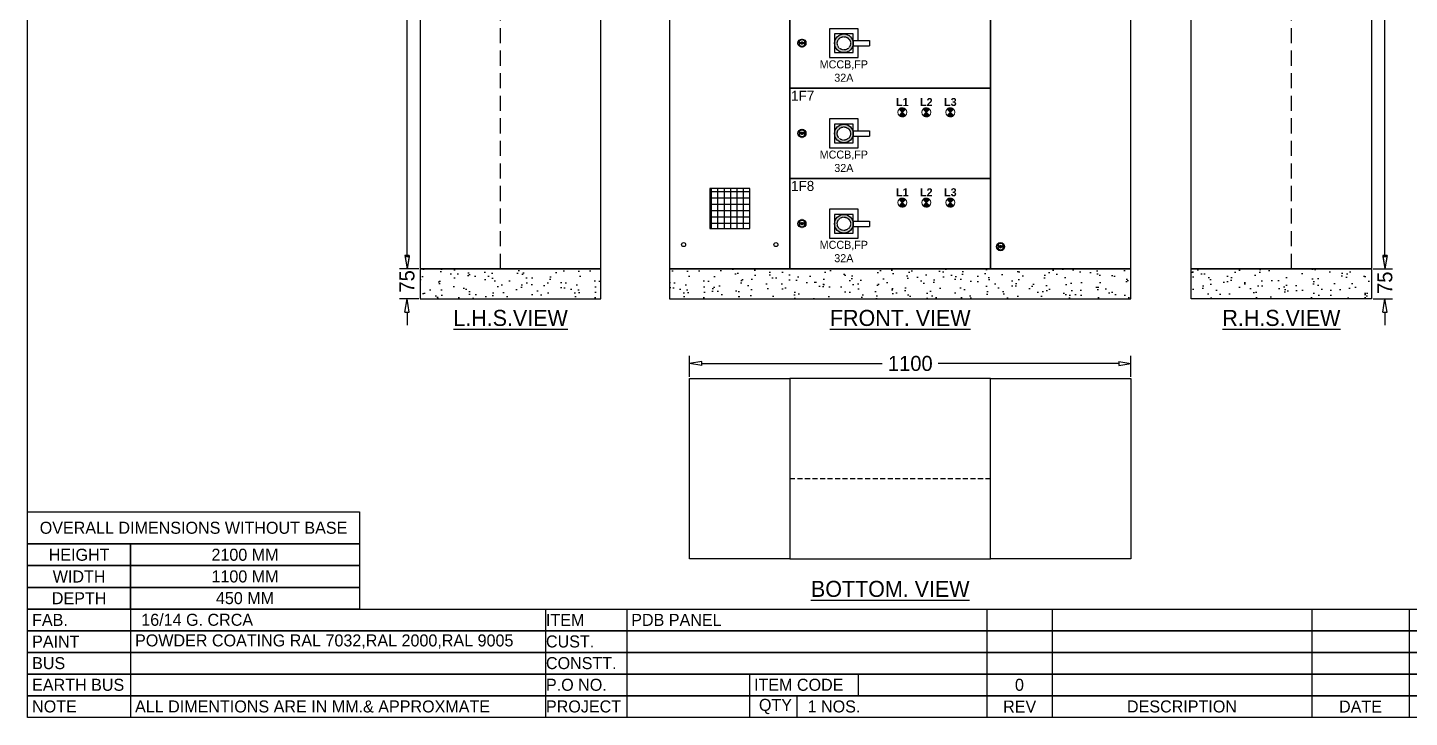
# Model space of a CAD drawing. Header units: millimetres. Extents: x 220 to 17327, y -3706 to 4194.
# Drawn here: x 220 to 3665, y 183 to 1903 of the extents above; entities that cross this region are included whole.
import ezdxf

# ---------------------------------------------------------------- set-up
doc = ezdxf.new("R2010")
doc.units = ezdxf.units.MM
doc.linetypes.add('DASHED2', pattern=[0.375, 0.25, -0.125])
doc.layers.add('EPLAN201', color=73, linetype='Continuous', lineweight=35)
doc.layers.add('Instrument Plate', color=40, linetype='Continuous')
doc.layers.add('Outer layer', color=151, linetype='Continuous')
doc.styles.add('ROCKWELL', font='')
doc.styles.get('ROCKWELL').set_extended_font_data('Rockwell')
doc.dimstyles.new('J', dxfattribs={"dimscale": 15, "dimtxt": 2.5, "dimasz": 3, "dimexe": 1.25, "dimexo": 0.25, "dimgap": 1, "dimtad": 0, "dimdec": 0, "dimzin": 0, "dimdsep": 46, "dimtxsty": 'ROCKWELL', "dimblk": 'CLOSEDBLANK', "dimcen": 0.09, "dimclrd": 143, "dimclre": 5, "dimclrt": 256, "dimadec": 0, "dimazin": 0, "dimtfac": 1, "dimtdec": 0, "dimtofl": 0, "dimtmove": 0, "dimatfit": 3, "dimldrblk": 'CLOSEDBLANK', "dimfxl": 1, "dimtolj": 1, "dimtzin": 0, "dimlwd": -1, "dimlwe": -1, "dimarcsym": 0})

# ---------------------------------------------------------------- blocks, each defined once
blk = doc.blocks.new('_ClosedBlank')
at = {"color": 0, "linetype": 'ByBlock', "lineweight": -2}
for p, q in [((-1, 0.1667), (0, 0)), ((-1, 0.1667), (-1, -0.1667)), ((-1, -0.1667), (0, 0))]:
    blk.add_line(p, q, dxfattribs=at)
blk = doc.blocks.new('*D826')
at = {"color": 5}
for p, q in [((1870.428381615903, 1031.748830671612), (1870.428381615903, 1083.917630346563)), ((2970.428381615903, 1031.748830671612), (2970.428381615903, 1083.917630346563))]:
    blk.add_line(p, q, dxfattribs=at)
at = {"color": 143}
for p, q in [((1900.428381615903, 1065.167630346563), (2350.539812241353, 1065.167630346563)), ((2940.428381615903, 1065.167630346563), (2490.316950990454, 1065.167630346563))]:
    blk.add_line(p, q, dxfattribs=at)
at = {"layer": 'Defpoints', "color": 0}
for p in [(2970.428381615903, 1065.167630346563), (1870.428381615903, 1027.998830671612), (2970.428381615903, 1027.998830671612)]:
    blk.add_point(p, dxfattribs=at)
at = {"color": 143, "linetype": 'ByBlock', "xscale": 30, "yscale": 30, "zscale": 30, "rotation": 180}
blk.add_blockref('_ClosedBlank', (1870.428381615903, 1065.167630346563), dxfattribs=at)
at = {"color": 143, "linetype": 'ByBlock', "xscale": 30, "yscale": 30, "zscale": 30}
blk.add_blockref('_ClosedBlank', (2970.428381615903, 1065.167630346563), dxfattribs=at)
at = {"insert": (2420.428381615903, 1065.167630346563), "char_height": 37.5, "attachment_point": 5, "style": 'ROCKWELL'}
blk.add_mtext('\\A1;1100', dxfattribs=at)
blk = doc.blocks.new('*D827')
at = {"color": 5}
for p, q in [((1195.256966622215, 3401.510008604124), (1147.179858363194, 3401.510008604124)), ((1195.256966622215, 1301.510008604123), (1147.179858363193, 1301.510008604123))]:
    blk.add_line(p, q, dxfattribs=at)
at = {"color": 143}
for p, q in [((1165.929858363194, 3371.510008604124), (1165.929858363194, 2424.269713852146)), ((1165.929858363193, 1331.510008604123), (1165.929858363193, 2278.750303356101))]:
    blk.add_line(p, q, dxfattribs=at)
at = {"layer": 'Defpoints', "color": 0}
for p in [(1199.006966622215, 3401.510008604124), (1165.929858363193, 1301.510008604123), (1199.006966622215, 1301.510008604123)]:
    blk.add_point(p, dxfattribs=at)
at = {"color": 143, "linetype": 'ByBlock', "xscale": 30, "yscale": 30, "zscale": 30}
for p, rotation in [((1165.929858363194, 3401.510008604124), 90), ((1165.929858363193, 1301.510008604123), 270)]:
    blk.add_blockref('_ClosedBlank', p, dxfattribs=dict(at, rotation=rotation))
at = {"insert": (1165.929858363193, 2351.510008604123), "char_height": 37.5, "attachment_point": 5, "rotation": 90, "style": 'ROCKWELL'}
blk.add_mtext('\\A1;2100', dxfattribs=at)
blk = doc.blocks.new('*D829')
at = {"color": 5}
for p, q in [((3574.178381615903, 3401.510008604139), (3622.255489874924, 3401.510008604139)), ((3574.178381615903, 1301.510008604137), (3622.255489874925, 1301.510008604137))]:
    blk.add_line(p, q, dxfattribs=at)
at = {"color": 143}
for p, q in [((3603.505489874924, 3371.510008604139), (3603.505489874924, 2424.269713852161)), ((3603.505489874925, 1331.510008604137), (3603.505489874925, 2278.750303356115))]:
    blk.add_line(p, q, dxfattribs=at)
at = {"layer": 'Defpoints', "color": 0}
for p in [(3570.428381615903, 3401.510008604139), (3570.428381615903, 1301.510008604137), (3603.505489874925, 1301.510008604137)]:
    blk.add_point(p, dxfattribs=at)
at = {"color": 143, "linetype": 'ByBlock', "xscale": 30, "yscale": 30, "zscale": 30}
for p, rotation in [((3603.505489874924, 3401.510008604139), 90.00000000000001), ((3603.505489874925, 1301.510008604137), 270)]:
    blk.add_blockref('_ClosedBlank', p, dxfattribs=dict(at, rotation=rotation))
at = {"insert": (3603.505489874925, 2351.510008604138), "char_height": 37.5, "attachment_point": 5, "rotation": 90.00000000000001, "style": 'ROCKWELL'}
blk.add_mtext('\\A1;2100', dxfattribs=at)
blk = doc.blocks.new('*D831')
at = {"color": 143}
for p, q in [((1165.929858363193, 1334.510008604123), (1165.929858363193, 1367.510008604123)), ((1165.929858363193, 1193.526169203824), (1165.929858363193, 1160.526169203824))]:
    blk.add_line(p, q, dxfattribs=at)
at = {"color": 5}
for p, q in [((1195.256966622215, 1301.510008604123), (1147.179858363193, 1301.510008604123)), ((1195.256966622215, 1226.526169203824), (1147.179858363193, 1226.526169203824))]:
    blk.add_line(p, q, dxfattribs=at)
at = {"layer": 'Defpoints', "color": 0}
for p in [(1165.929858363193, 1301.510008604123), (1199.006966622215, 1301.510008604123), (1199.006966622215, 1226.526169203824)]:
    blk.add_point(p, dxfattribs=at)
at = {"color": 143, "linetype": 'ByBlock', "xscale": 33, "yscale": 33, "zscale": 33}
for p, rotation in [((1165.929858363193, 1301.510008604123), 270), ((1165.929858363193, 1226.526169203824), 90)]:
    blk.add_blockref('_ClosedBlank', p, dxfattribs=dict(at, rotation=rotation))
at = {"insert": (1165.929858363193, 1269.948983170385), "char_height": 37.5, "attachment_point": 5, "rotation": 90, "style": 'ROCKWELL'}
blk.add_mtext('\\A1;75', dxfattribs=at)
blk = doc.blocks.new('*D832')
at = {"color": 143}
for p, q in [((3603.505489874925, 1334.510008604137), (3603.505489874925, 1367.510008604137)), ((3603.505489874925, 1193.526169203839), (3603.505489874925, 1160.526169203839))]:
    blk.add_line(p, q, dxfattribs=at)
at = {"color": 5}
for p, q in [((3574.178381615903, 1301.510008604137), (3622.255489874925, 1301.510008604137)), ((3574.178381615903, 1226.526169203839), (3622.255489874925, 1226.526169203839))]:
    blk.add_line(p, q, dxfattribs=at)
at = {"layer": 'Defpoints', "color": 0}
for p in [(3570.428381615903, 1301.510008604137), (3603.505489874925, 1301.510008604137), (3570.428381615903, 1226.526169203839)]:
    blk.add_point(p, dxfattribs=at)
at = {"color": 143, "linetype": 'ByBlock', "xscale": 33, "yscale": 33, "zscale": 33}
for p, rotation in [((3603.505489874925, 1301.510008604137), 270), ((3603.505489874925, 1226.526169203839), 90)]:
    blk.add_blockref('_ClosedBlank', p, dxfattribs=dict(at, rotation=rotation))
at = {"insert": (3603.505489874925, 1266.50990863672), "char_height": 37.5, "attachment_point": 5, "rotation": 90, "style": 'ROCKWELL'}
blk.add_mtext('\\A1;75', dxfattribs=at)
blk = doc.blocks.new('G$CF11E1FEF')
at = {"ltscale": 5}
for p, q in [((7.563071924087126, 11.00000000007498), (2.062746066811087, 11.00000000007498)), ((7.563071924087126, 9.000000000074976), (2.062746066811087, 9.000000000074976)), ((10, 7.497646947740577e-11), (10.05076144303894, 1.695639184617903e-10)), ((17.93725393319619, 11.00000000007498), (12.43692807592743, 11.00000000007498)), ((17.93725393319619, 9.000000000074976), (12.43692807592743, 9.000000000074976))]:
    blk.add_line(p, q, dxfattribs=at)
for radius in [10, 0.7255074118546645]:
    blk.add_circle((10, 10.00000000007498), radius, dxfattribs=at)
for centre, radius, start, end in [((10, 10.00000000007498), 8.000000000002625, 7.180755781456325, 172.8192442185437), ((10, 10.00000000007861), 8.000000000002625, 187.1807557814818, 352.8192442185182), ((10, 10.00000000007498), 2.634125746278187, 22.31092678094483, 157.6890732187675), ((10, 10.00000000007498), 2.634125746276482, 202.3109267811296, 337.6890732188704), ((3.634387425074237, 14.85852501354242), 8.182651678483154, 38.64393578758752, 38.92764532600113), ((3.634386265766807, 5.141475918384856), 8.182653165810446, 321.07235469905, 321.3560641859739), ((16.41637506068218, 14.85852417540303), 8.182653016234887, 141.0723546975593, 141.356064187879), ((16.41637512850866, 5.141475879309326), 8.182653103280076, 218.64393581383, 218.9276453011312)]:
    blk.add_arc(centre, radius, start, end, dxfattribs=at)
blk = doc.blocks.new('G$C80D8A082')
at = {"color": 54, "ltscale": 5}
for p, q in [((256.6201225922414, 54.02528896678996), (256.6201225922414, 0)), ((1290.961127085517, 54.02528896678996), (1290.961127085517, 0)), ((1493.555960710954, 54.02528896678996), (1493.555960710954, 0)), ((2390.813408853654, 54.02528896678996), (2390.813408853654, 0)), ((2553.984438201798, 54.02528896678996), (2553.984438201798, 0)), ((3200.998371281967, 54.02528896678996), (3200.998371281967, 0)), ((3444.112171632492, 54.02528896678996), (3444.112171632492, 0))]:
    blk.add_line(p, q, dxfattribs=at)
blk.add_lwpolyline([(0, 54.02528896678996), (3876.314483366761, 54.02528896678996), (3876.314483366761, 0), (0, 0)], close=True, dxfattribs=at)

msp = doc.modelspace()

# ---------------------------------------------------------------- hatches: boundary and pattern name
at = {"true_color": 0xffffff}
h = msp.add_hatch(color=7, dxfattribs=at)
h.set_gradient(color1=(255, 255, 255), one_color=1, tint=1, name='HEMISPHERICAL')
h.paths.add_polyline_path([(2254.910392419179, 1880.087198557378), (2254.910392419179, 1886.750398807579), (2254.273174811771, 1886.750398807579, 0.9728968160522333), (2254.273174811771, 1840.374765174829), (2254.910392419179, 1840.374765174829), (2254.910392419179, 1847.037965425045, -0.9999999999999999)])
h.paths.add_polyline_path([(2254.910392419179, 1847.037965425031), (2254.910392419179, 1840.374765174829), (2255.547610026586, 1840.374765174829, 0.9728968160522333), (2255.547610026601, 1886.750398807579), (2254.910392419179, 1886.750398807579), (2254.910392419179, 1880.087198557364, -1.000000000001982)])
h = msp.add_hatch(color=7, dxfattribs=at)
h.set_gradient(color1=(255, 255, 255), one_color=1, tint=1, name='HEMISPHERICAL')
h.paths.add_polyline_path([(2254.910392419179, 1655.087198557378), (2254.910392419179, 1661.750398807579), (2254.273174811771, 1661.750398807579, 0.9728968160522333), (2254.273174811771, 1615.374765174829), (2254.910392419179, 1615.374765174829), (2254.910392419179, 1622.037965425045, -0.9999999999999999)])
h.paths.add_polyline_path([(2254.910392419179, 1622.037965425031), (2254.910392419179, 1615.374765174829), (2255.547610026586, 1615.374765174829, 0.9728968160522333), (2255.547610026601, 1661.750398807579), (2254.910392419179, 1661.750398807579), (2254.910392419179, 1655.087198557364, -1.000000000001982)])
h = msp.add_hatch(color=7, dxfattribs=at)
h.set_gradient(color1=(255, 255, 255), one_color=1, tint=1, name='HEMISPHERICAL')
h.paths.add_polyline_path([(2254.910392419179, 1430.087198557378), (2254.910392419179, 1436.750398807579), (2254.273174811771, 1436.750398807579, 0.9728968160522333), (2254.273174811771, 1390.374765174829), (2254.910392419179, 1390.374765174829), (2254.910392419179, 1397.037965425045, -0.9999999999999999)])
h.paths.add_polyline_path([(2254.910392419179, 1397.037965425031), (2254.910392419179, 1390.374765174829), (2255.547610026586, 1390.374765174829, 0.9728968160522333), (2255.547610026601, 1436.750398807579), (2254.910392419179, 1436.750398807579), (2254.910392419179, 1430.087198557364, -1.000000000001982)])
h = msp.add_hatch()
h.set_pattern_fill('AR-SAND', color=256, angle=125, style=0)
h.set_pattern_definition([(162.5, (-58121.98979090451, 6465.779925183262), (-39.17264513724176, -29.38225896407098), [0, -38.60799999999944, 0, -43.17999999999945, 0, -41.27499999999944]), (132.5, (-58121.98979090451, 6465.779925183262), (-84.50247093273471, -4.292607033298239), [0, -20.828, 0, -34.798, 0, -13.335]), (92.49999999999997, (-58104.07011588002, 6440.187977015587), (-45.4871857671414, 64.71186818339872), [0, -12.7, 0, -45.72, 0, -59.69]), (82.49999999999999, (-58104.07011588002, 6440.187977015587), (-62.05709998400172, 49.76018221807084), [0, -6.35, 0, -29.972, 0, -34.29])])
h.paths.add_polyline_path([(1199.006966622215, 1226.526169203824), (1649.006966622215, 1226.526169203824), (1649.006966622215, 1301.510008604123), (1199.006966622215, 1301.510008604123)])
h = msp.add_hatch()
h.set_pattern_fill('AR-SAND', color=256, angle=125, style=0)
h.set_pattern_definition([(162.5, (-57850.56837591084, 6465.7799251832), (-39.17264513724176, -29.38225896407098), [0, -38.60799999999941, 0, -43.17999999999942, 0, -41.27499999999942]), (132.5, (-57850.56837591084, 6465.7799251832), (-84.50247093273471, -4.292607033298239), [0, -20.828, 0, -34.798, 0, -13.335]), (92.49999999999997, (-57832.64870088635, 6440.187977015525), (-45.4871857671414, 64.71186818339872), [0, -12.7, 0, -45.72, 0, -59.69]), (82.49999999999999, (-57832.64870088635, 6440.187977015525), (-62.05709998400172, 49.76018221807084), [0, -6.35, 0, -29.972, 0, -34.29])])
h.paths.add_polyline_path([(1820.428381615903, 1226.526169203824), (2970.428381615903, 1226.526169203762), (2970.428381615903, 1301.510008604061), (1820.428381615903, 1301.510008604123)])
h = msp.add_hatch()
h.set_pattern_fill('AR-SAND', color=256, angle=55.00000000000002, style=0)
h.set_pattern_definition([(162.5, (-58550.56837591082, 6465.779925183277), (-39.17264513724176, -29.38225896407098), [0, -38.60799999999944, 0, -43.17999999999945, 0, -41.27499999999944]), (132.5, (-58550.56837591082, 6465.779925183277), (-84.50247093273471, -4.292607033298239), [0, -20.828, 0, -34.798, 0, -13.335]), (92.49999999999997, (-58532.64870088633, 6440.187977015601), (-45.4871857671414, 64.71186818339872), [0, -12.7, 0, -45.72, 0, -59.69]), (82.49999999999999, (-58532.64870088633, 6440.187977015601), (-62.05709998400172, 49.76018221807084), [0, -6.35, 0, -29.972, 0, -34.29])])
h.paths.add_polyline_path([(3570.428381615903, 1226.526169203839), (3120.428381615903, 1226.526169203839), (3120.428381615903, 1301.510008604137), (3570.428381615903, 1301.510008604137)])
at = {"layer": 'Instrument Plate', "lineweight": 9}
h = msp.add_hatch(dxfattribs=at)
h.set_pattern_fill('ANSI31', color=12, scale=0.5, angle=359.9999999999999, style=0)
h.set_pattern_definition([(44.99999999999994, (-14571.10024243917, 31238.18259009841), (-0.04419417382415919, 0.04419417382415922), [])])
h.paths.add_polyline_path([(2408.383332904831, 1699.455232283008, 0.4142135623740661), (2392.473430328125, 1699.455232283007), (2400.428381616478, 1691.500280994655)])
h.paths.add_polyline_path([(2400.428381616536, 1691.500280994684), (2392.473430328125, 1683.545329706302, 0.4142135623736057), (2408.383332904831, 1683.545329706302)])
h = msp.add_hatch(dxfattribs=at)
h.set_pattern_fill('ANSI31', color=12, scale=0.5, angle=2.546847854730014e-10, style=0)
h.set_pattern_definition([(45.00000000025469, (-14571.1002424552, 31238.18259002297), (-0.04419417382435569, 0.04419417382396275), [])])
h.paths.add_polyline_path([(2408.383332904511, 1699.455232283052, 0.4142135623744847), (2392.473430327805, 1699.455232282979), (2400.428381616216, 1691.500280994655)])
h.paths.add_polyline_path([(2400.428381616274, 1691.500280994684), (2392.473430327892, 1683.545329706273, 0.4142135623742084), (2408.383332904598, 1683.545329706345)])
h = msp.add_hatch(dxfattribs=at)
h.set_pattern_fill('ANSI31', color=3, scale=0.5, angle=359.9999999999999, style=0)
h.set_pattern_definition([(44.99999999999994, (-14511.14728489632, 31238.18259009855), (-0.04419417382415919, 0.04419417382415922), [])])
h.paths.add_polyline_path([(2468.336290447677, 1699.455232283143, 0.4142135623741749), (2452.426387870971, 1699.455232283143), (2460.381339159324, 1691.50028099479)])
h.paths.add_polyline_path([(2460.381339159382, 1691.500280994819), (2452.426387870971, 1683.545329706436, 0.4142135623736894), (2468.336290447677, 1683.545329706436)])
h = msp.add_hatch(dxfattribs=at)
h.set_pattern_fill('ANSI31', color=3, scale=0.5, angle=2.546847854730014e-10, style=0)
h.set_pattern_definition([(45.00000000025469, (-14511.14728491236, 31238.18259002311), (-0.04419417382435569, 0.04419417382396275), [])])
h.paths.add_polyline_path([(2468.336290447357, 1699.455232283186, 0.4142135623748949), (2452.426387870651, 1699.455232283114), (2460.381339159062, 1691.50028099479)])
h.paths.add_polyline_path([(2460.38133915912, 1691.500280994819), (2452.426387870738, 1683.545329706407, 0.4142135623740912), (2468.336290447444, 1683.54532970648)])
h = msp.add_hatch(dxfattribs=at)
h.set_pattern_fill('ANSI31', color=40, scale=0.5, angle=359.9999999999999, style=0)
h.set_pattern_definition([(44.99999999999994, (-14451.19432735321, 31238.18259009895), (-0.04419417382415919, 0.04419417382415922), [])])
h.paths.add_polyline_path([(2528.289247990785, 1699.455232283547, 0.4142135623741749), (2512.379345414079, 1699.455232283547), (2520.334296702432, 1691.500280995193)])
h.paths.add_polyline_path([(2520.33429670249, 1691.500280995223), (2512.379345414079, 1683.54532970684, 0.4142135623737229), (2528.289247990785, 1683.54532970684)])
h = msp.add_hatch(dxfattribs=at)
h.set_pattern_fill('ANSI31', color=40, scale=0.5, angle=2.546847854730014e-10, style=0)
h.set_pattern_definition([(45.00000000025469, (-14451.19432736925, 31238.18259002351), (-0.04419417382435569, 0.04419417382396275), [])])
h.paths.add_polyline_path([(2528.289247990465, 1699.45523228359, 0.4142135623748949), (2512.379345413759, 1699.455232283517), (2520.33429670217, 1691.500280995193)])
h.paths.add_polyline_path([(2520.334296702228, 1691.500280995223), (2512.379345413846, 1683.545329706811, 0.4142135623734549), (2528.289247990552, 1683.545329706884)])
h = msp.add_hatch(dxfattribs=at)
h.set_pattern_fill('ANSI31', color=12, scale=0.5, angle=359.9999999999999, style=0)
h.set_pattern_definition([(44.99999999999994, (-14571.10024243917, 31013.18259009841), (-0.04419417382415919, 0.04419417382415922), [])])
h.paths.add_polyline_path([(2408.383332904831, 1474.455232283008, 0.4142135623740411), (2392.473430328125, 1474.455232283007), (2400.428381616478, 1466.500280994655)])
h.paths.add_polyline_path([(2400.428381616536, 1466.500280994684), (2392.473430328125, 1458.545329706302, 0.4142135623736057), (2408.383332904831, 1458.545329706302)])
h = msp.add_hatch(dxfattribs=at)
h.set_pattern_fill('ANSI31', color=12, scale=0.5, angle=2.546847854730014e-10, style=0)
h.set_pattern_definition([(45.00000000025469, (-14571.1002424552, 31013.18259002297), (-0.04419417382435569, 0.04419417382396275), [])])
h.paths.add_polyline_path([(2408.383332904511, 1474.455232283052, 0.4142135623744847), (2392.473430327805, 1474.455232282979), (2400.428381616216, 1466.500280994655)])
h.paths.add_polyline_path([(2400.428381616274, 1466.500280994684), (2392.473430327892, 1458.545329706273, 0.4142135623742335), (2408.383332904598, 1458.545329706345)])
h = msp.add_hatch(dxfattribs=at)
h.set_pattern_fill('ANSI31', color=3, scale=0.5, angle=359.9999999999999, style=0)
h.set_pattern_definition([(44.99999999999994, (-14511.14728489632, 31013.18259009855), (-0.04419417382415919, 0.04419417382415922), [])])
h.paths.add_polyline_path([(2468.336290447677, 1474.455232283143, 0.4142135623742084), (2452.426387870971, 1474.455232283143), (2460.381339159324, 1466.50028099479)])
h.paths.add_polyline_path([(2460.381339159382, 1466.500280994819), (2452.426387870971, 1458.545329706436, 0.4142135623736894), (2468.336290447677, 1458.545329706436)])
h = msp.add_hatch(dxfattribs=at)
h.set_pattern_fill('ANSI31', color=3, scale=0.5, angle=2.546847854730014e-10, style=0)
h.set_pattern_definition([(45.00000000025469, (-14511.14728491236, 31013.18259002311), (-0.04419417382435569, 0.04419417382396275), [])])
h.paths.add_polyline_path([(2468.336290447357, 1474.455232283186, 0.4142135623749201), (2452.426387870651, 1474.455232283114), (2460.381339159062, 1466.50028099479)])
h.paths.add_polyline_path([(2460.38133915912, 1466.500280994819), (2452.426387870738, 1458.545329706407, 0.4142135623740661), (2468.336290447444, 1458.54532970648)])
h = msp.add_hatch(dxfattribs=at)
h.set_pattern_fill('ANSI31', color=40, scale=0.5, angle=359.9999999999999, style=0)
h.set_pattern_definition([(44.99999999999994, (-14451.19432735321, 31013.18259009895), (-0.04419417382415919, 0.04419417382415922), [])])
h.paths.add_polyline_path([(2528.289247990785, 1474.455232283547, 0.4142135623742084), (2512.379345414079, 1474.455232283547), (2520.334296702432, 1466.500280995193)])
h.paths.add_polyline_path([(2520.33429670249, 1466.500280995223), (2512.379345414079, 1458.54532970684, 0.4142135623737229), (2528.289247990785, 1458.54532970684)])
h = msp.add_hatch(dxfattribs=at)
h.set_pattern_fill('ANSI31', color=40, scale=0.5, angle=2.546847854730014e-10, style=0)
h.set_pattern_definition([(45.00000000025469, (-14451.19432736925, 31013.18259002351), (-0.04419417382435569, 0.04419417382396275), [])])
h.paths.add_polyline_path([(2528.289247990465, 1474.45523228359, 0.4142135623749201), (2512.379345413759, 1474.455232283517), (2520.33429670217, 1466.500280995193)])
h.paths.add_polyline_path([(2520.334296702228, 1466.500280995223), (2512.379345413846, 1458.545329706811, 0.4142135623734549), (2528.289247990552, 1458.545329706884)])

# ---------------------------------------------------------------- linework, layer by layer
at = {"color": 20, "linetype": 'DASHED2', "ltscale": 150}
for p, q in [((1399.006966622215, 1301.510008604119), (1399.006966622215, 3401.510008604124)), ((3370.428381615903, 1301.510008604133), (3370.428381615903, 3401.510008604139))]:
    msp.add_line(p, q, dxfattribs=at)
for p, q in [((2290.748221399588, 1900.010008604137), (2218.748221399588, 1900.010008604137)), ((2218.748221399588, 1900.010008604137), (2218.748221399588, 1828.010008604137)), ((2290.748221399588, 1870.260691638834), (2290.748221399588, 1900.010008604137)), ((2278.106963178439, 1886.750398807579), (2231.713821659932, 1886.750398807579)), ((2231.713821659932, 1886.750398807579), (2231.713821659932, 1840.374765174829)), ((2278.098209235575, 1870.260691638834), (2318.943276675365, 1870.260691638834)), ((2278.106963178439, 1840.374765174829), (2278.106963178439, 1886.750398807579)), ((2318.943276675365, 1870.260691638834), (2318.943276675365, 1856.864472343574)), ((2218.748221399588, 1828.010008604137), (2290.748221399588, 1828.010008604137)), ((2231.713821659932, 1840.374765174829), (2278.106963178439, 1840.374765174829)), ((2278.098209235575, 1856.864472343574), (2318.943276675365, 1856.864472343574)), ((2290.748221399588, 1828.010008604137), (2290.748221399588, 1856.864472343574)), ((2290.748221399588, 1675.010008604137), (2218.748221399588, 1675.010008604137)), ((2218.748221399588, 1675.010008604137), (2218.748221399588, 1603.010008604137)), ((2278.106963178439, 1661.750398807579), (2231.713821659932, 1661.750398807579)), ((2231.713821659932, 1661.750398807579), (2231.713821659932, 1615.374765174829)), ((2278.106963178439, 1615.374765174829), (2278.106963178439, 1661.750398807579)), ((2290.748221399588, 1645.260691638834), (2290.748221399588, 1675.010008604137)), ((2278.098209235575, 1645.260691638834), (2318.943276675365, 1645.260691638834)), ((2278.098209235575, 1631.864472343574), (2318.943276675365, 1631.864472343574)), ((2290.748221399588, 1603.010008604137), (2290.748221399588, 1631.864472343574)), ((2318.943276675365, 1645.260691638834), (2318.943276675365, 1631.864472343574)), ((2218.748221399588, 1603.010008604137), (2290.748221399588, 1603.010008604137)), ((2231.713821659932, 1615.374765174829), (2278.106963178439, 1615.374765174829)), ((2290.748221399588, 1450.010008604137), (2218.748221399588, 1450.010008604137)), ((2218.748221399588, 1450.010008604137), (2218.748221399588, 1378.010008604137)), ((2290.748221399588, 1420.260691638834), (2290.748221399588, 1450.010008604137)), ((2278.106963178439, 1436.750398807579), (2231.713821659932, 1436.750398807579)), ((2231.713821659932, 1436.750398807579), (2231.713821659932, 1390.374765174829)), ((2278.098209235575, 1420.260691638834), (2318.943276675365, 1420.260691638834)), ((2278.106963178439, 1390.374765174829), (2278.106963178439, 1436.750398807579)), ((2318.943276675365, 1420.260691638834), (2318.943276675365, 1406.864472343574)), ((2218.748221399588, 1378.010008604137), (2290.748221399588, 1378.010008604137)), ((2231.713821659932, 1390.374765174829), (2278.106963178439, 1390.374765174829)), ((2278.098209235575, 1406.864472343574), (2318.943276675365, 1406.864472343574)), ((2290.748221399588, 1378.010008604137), (2290.748221399588, 1406.864472343574))]:
    msp.add_line(p, q)
at = {"color": 2}
for p, q in [((2020.428381615874, 1501.510008604123), (1920.428381615874, 1501.510008604123)), ((1920.428381615874, 1501.510008604123), (1920.428381615874, 1401.510008604123)), ((2020.428381615874, 1493.621863394701), (1920.428381615874, 1493.621863394701)), ((1925.131883646161, 1401.510008604123), (1925.131883646161, 1501.510008604123)), ((1941.006883646161, 1401.510008604123), (1941.006883646161, 1501.510008604123)), ((1956.881883646161, 1401.510008604123), (1956.881883646161, 1501.510008604123)), ((1972.756883646161, 1401.510008604123), (1972.756883646161, 1501.510008604123)), ((1988.631883646161, 1401.510008604123), (1988.631883646161, 1501.510008604123)), ((2004.506883646161, 1401.510008604123), (2004.506883646161, 1501.510008604123)), ((2020.381883646161, 1401.510008604123), (2020.381883646161, 1501.510008604123)), ((2020.428381615874, 1401.510008604123), (2020.428381615874, 1501.510008604123)), ((2020.428381615874, 1477.746863394701), (1920.428381615874, 1477.746863394701)), ((2020.428381615874, 1461.871863394701), (1920.428381615874, 1461.871863394701)), ((2020.428381615874, 1445.996863394701), (1920.428381615874, 1445.996863394701)), ((2020.428381615874, 1430.121863394701), (1920.428381615874, 1430.121863394701)), ((2020.428381615874, 1414.246863394701), (1920.428381615874, 1414.246863394701)), ((1920.428381615874, 1401.510008604123), (2020.428381615874, 1401.510008604123))]:
    msp.add_line(p, q, dxfattribs=at)
at = {"ltscale": 5}
for p, q in [((2642.99145353999, 1357.510008604123), (2637.491127682678, 1357.510008604123)), ((2642.99145353999, 1355.510008604123), (2637.491127682678, 1355.510008604123)), ((2645.428381615903, 1346.510008604123), (2645.479143058942, 1346.51000860421)), ((2653.36563554907, 1357.510008604123), (2647.865309691816, 1357.510008604123)), ((2653.36563554907, 1355.510008604123), (2647.865309691816, 1355.510008604123))]:
    msp.add_line(p, q, dxfattribs=at)
at = {"color": 20, "linetype": 'DASHED2', "ltscale": 50}
msp.add_line((2620.428381615903, 777.9988306716118), (2120.428381615903, 777.9988306716118), dxfattribs=at)
at = {"color": 54, "ltscale": 5}
for p, q in [((220.1431473418563, 615.1859479918012), (220.1431473418563, 695.6141215562957)), ((1047.242528200055, 695.6141215562956), (1047.242528200055, 615.1859479918011)), ((1047.242528200055, 615.1859479918011), (220.1431473418563, 615.1859479918011)), ((2019.743333494094, 290.9214978148875), (2019.743333494094, 182.8709198813076)), ((2290.520572324509, 290.9214978148875), (2290.520572324509, 236.8962088480976)), ((2137.810107780773, 236.8962088480976), (2137.810107780773, 182.8709198813076))]:
    msp.add_line(p, q, dxfattribs=at)
for points in [[(220.1431473418563, 4194.248625665016), (5892.798488854205, 4194.248625665016), (5892.798488854205, 182.8709198813076), (220.1431473418563, 182.8709198813076)], [(220.1431473418563, 695.6141215562956), (1047.242528200055, 695.6141215562956), (1047.242528200055, 615.1859479918011), (220.1431473418563, 615.1859479918011)], [(476.7632699340977, 561.1230868996198), (220.1431473418563, 561.1230868996198), (220.1431473418563, 615.1859479918011), (476.7632699340977, 615.1859479918011)], [(476.7632699340977, 615.1859479918011), (1047.242528200055, 615.1859479918011), (1047.242528200055, 561.1230868996198), (476.7632699340977, 561.1230868996198)], [(476.7632699340977, 507.0602258074385), (220.1431473418563, 507.0602258074385), (220.1431473418563, 561.1230868996198), (476.7632699340977, 561.1230868996198)], [(476.7632699340977, 561.1230868996198), (1047.242528200055, 561.1230868996198), (1047.242528200055, 507.0602258074385), (476.7632699340977, 507.0602258074385)], [(476.7632699340977, 452.9973647152573), (220.1431473418563, 452.9973647152573), (220.1431473418563, 507.0602258074385), (476.7632699340977, 507.0602258074385)], [(476.7632699340977, 507.0602258074385), (1047.242528200055, 507.0602258074385), (1047.242528200055, 452.9973647152573), (476.7632699340977, 452.9973647152573)]]:
    msp.add_lwpolyline(points, close=True, dxfattribs=at)
for points in [[(1199.006966622215, 1301.510008604123), (1649.006966622215, 1301.510008604123), (1649.006966622215, 3401.510008604124), (1199.006966622215, 3401.510008604124)], [(2120.428381615903, 3401.510008604137), (1820.428381615903, 3401.510008604137), (1820.428381615903, 1301.510008604123), (2120.428381615903, 1301.510008604123)], [(2970.428381615903, 1301.510008604137), (2970.428381615903, 3401.510008604137), (2620.428381615903, 3401.510008604137), (2620.428381615903, 1301.510008604137)], [(3570.428381615903, 1301.510008604137), (3120.428381615903, 1301.510008604137), (3120.428381615903, 3401.510008604139), (3570.428381615903, 3401.510008604139)], [(2620.428381615903, 1976.510008604137), (2120.428381615903, 1976.510008604137), (2120.428381615903, 1751.510008604137), (2620.428381615903, 1751.510008604137)], [(2620.428381615903, 1751.510008604137), (2120.428381615903, 1751.510008604137), (2120.428381615903, 1526.510008604137), (2620.428381615903, 1526.510008604137)], [(2620.428381615903, 1526.510008604137), (2120.428381615903, 1526.510008604137), (2120.428381615903, 1301.510008604137), (2620.428381615903, 1301.510008604137)], [(1199.006966622215, 1226.526169203824), (1649.006966622215, 1226.526169203824), (1649.006966622215, 1301.510008604123), (1199.006966622215, 1301.510008604123)], [(1820.428381615903, 1226.526169203824), (2970.428381615903, 1226.526169203762), (2970.428381615903, 1301.510008604061), (1820.428381615903, 1301.510008604123)], [(3570.428381615903, 1226.526169203839), (3120.428381615903, 1226.526169203839), (3120.428381615903, 1301.510008604137), (3570.428381615903, 1301.510008604137)], [(2970.428381615903, 577.9988306716118), (2620.428381615903, 577.9988306716118), (2620.428381615903, 1027.998830671612), (2970.428381615903, 1027.998830671612)]]:
    msp.add_lwpolyline(points, close=True)
at = {"ltscale": 2}
msp.add_lwpolyline([(1870.428381615903, 1027.998830671612), (2120.428381615903, 1027.998830671612), (2120.428381615903, 577.9605281095505), (1870.428381615903, 577.9605281095505)], close=True, dxfattribs=at)
msp.add_lwpolyline([(2620.428381615903, 577.9605281095505), (2620.428381615903, 1027.998830671612), (2120.428381615903, 1027.998830671612), (2120.428381615903, 577.9605281095505), (2620.428381615903, 577.9605281095505)], dxfattribs=at)
for centre, radius in [((2254.910392419208, 1863.562581991212), 23.19657075925735), ((2254.910392419208, 1638.562581991212), 23.19657075925735), ((2254.910392419208, 1413.562581991212), 23.19657075925735), ((1855.428381615932, 1361.510008604123), 5), ((2085.428381615874, 1361.510008604123), 5)]:
    msp.add_circle(centre, radius)
at = {"linetype": 'DASHED2'}
for centre in [(2254.910392419208, 1863.562581991212), (2254.910392419208, 1638.562581991212), (2254.910392419208, 1413.562581991212)]:
    msp.add_circle(centre, 16.52461656616741, dxfattribs=at)
at = {"ltscale": 5}
for radius in [10, 0.7255074118546645]:
    msp.add_circle((2645.428381615903, 1356.510008604123), radius, dxfattribs=at)
for centre, radius, start, end in [((2645.428381615903, 1356.510008604124), 8.00000000000217, 7.180755781443196, 172.8192442185568), ((2645.428381615903, 1356.510008604123), 8.000000000000579, 187.1807557813527, 352.8192442186473), ((2645.428381615903, 1356.510008604123), 2.634125746277411, 22.31092678125027, 157.6890732187497), ((2645.428381615903, 1356.510008604123), 2.634125746270204, 202.3109267810258, 337.6890732190809), ((2639.062766601021, 1361.368531656605), 8.182654808763182, 38.64393584308436, 38.92764527278401), ((2639.062766915386, 1351.651485298622), 8.182654405216791, 321.0723547222099, 321.3560641661675), ((2651.844758006165, 1361.368531710885), 8.182654722019873, 141.0723547266105, 141.3560641578139), ((2651.844758001548, 1351.651485493247), 8.18265471582138, 218.643935839789, 218.9276452711102)]:
    msp.add_arc(centre, radius, start, end, dxfattribs=at)
at = {"layer": 'Instrument Plate', "color": 12, "lineweight": 9}
for p, q in [((2408.383332904831, 1699.455232283008), (2392.473430328125, 1683.545329706302)), ((2392.473430328125, 1699.455232283008), (2408.383332904831, 1683.545329706302)), ((2408.383332904511, 1699.455232283052), (2392.473430327892, 1683.545329706273)), ((2392.473430327805, 1699.455232282979), (2408.383332904598, 1683.545329706345)), ((2408.383332904831, 1474.455232283008), (2392.473430328125, 1458.545329706302)), ((2392.473430328125, 1474.455232283008), (2408.383332904831, 1458.545329706302)), ((2408.383332904511, 1474.455232283052), (2392.473430327892, 1458.545329706273)), ((2392.473430327805, 1474.455232282979), (2408.383332904598, 1458.545329706345))]:
    msp.add_line(p, q, dxfattribs=at)
at = {"layer": 'Instrument Plate', "color": 3, "lineweight": 9}
for p, q in [((2468.336290447677, 1699.455232283143), (2452.426387870971, 1683.545329706436)), ((2452.426387870971, 1699.455232283143), (2468.336290447677, 1683.545329706436)), ((2468.336290447357, 1699.455232283186), (2452.426387870738, 1683.545329706407)), ((2452.426387870651, 1699.455232283114), (2468.336290447444, 1683.54532970648)), ((2468.336290447677, 1474.455232283143), (2452.426387870971, 1458.545329706436)), ((2452.426387870971, 1474.455232283143), (2468.336290447677, 1458.545329706436)), ((2468.336290447357, 1474.455232283186), (2452.426387870738, 1458.545329706407)), ((2452.426387870651, 1474.455232283114), (2468.336290447444, 1458.54532970648))]:
    msp.add_line(p, q, dxfattribs=at)
at = {"layer": 'Instrument Plate', "color": 40, "lineweight": 9}
for p, q in [((2528.289247990785, 1699.455232283547), (2512.379345414079, 1683.54532970684)), ((2512.379345414079, 1699.455232283547), (2528.289247990785, 1683.54532970684)), ((2528.289247990465, 1699.45523228359), (2512.379345413846, 1683.545329706811)), ((2512.379345413759, 1699.455232283517), (2528.289247990552, 1683.545329706884)), ((2528.289247990785, 1474.455232283547), (2512.379345414079, 1458.54532970684)), ((2512.379345414079, 1474.455232283547), (2528.289247990785, 1458.54532970684)), ((2528.289247990465, 1474.45523228359), (2512.379345413846, 1458.545329706811)), ((2512.379345413759, 1474.455232283517), (2528.289247990552, 1458.545329706884))]:
    msp.add_line(p, q, dxfattribs=at)
at = {"layer": 'Instrument Plate', "color": 12, "lineweight": 9}
for centre in [(2400.428381616478, 1691.500280994655), (2400.428381616216, 1691.500280994655), (2400.428381616478, 1466.500280994655), (2400.428381616216, 1466.500280994655)]:
    msp.add_circle(centre, 11.25, dxfattribs=at)
at = {"layer": 'Instrument Plate', "color": 3, "lineweight": 9}
for centre in [(2460.381339159324, 1691.50028099479), (2460.381339159062, 1691.50028099479), (2460.381339159324, 1466.50028099479), (2460.381339159062, 1466.50028099479)]:
    msp.add_circle(centre, 11.25, dxfattribs=at)
at = {"layer": 'Instrument Plate', "color": 40, "lineweight": 9}
for centre in [(2520.334296702432, 1691.500280995193), (2520.33429670217, 1691.500280995193), (2520.334296702432, 1466.500280995193), (2520.33429670217, 1466.500280995193)]:
    msp.add_circle(centre, 11.25, dxfattribs=at)

# ---------------------------------------------------------------- block references
for p in [(2140.428381615903, 1854.010008604062), (2140.428381615903, 1629.010008604062), (2140.428381615903, 1404.010008604062)]:
    msp.add_blockref('G$CF11E1FEF', p)
at = {"color": 54, "ltscale": 5}
for p in [(220.1431473418563, 398.9720757484674), (220.1431473418563, 344.9467867816775), (220.1431473418563, 290.9214978148875), (220.1431473418563, 236.8962088480976), (220.1431473418563, 182.8709198813076)]:
    msp.add_blockref('G$C80D8A082', p, dxfattribs=at)

# ---------------------------------------------------------------- texts
at = {"color": 3, "ltscale": 5, "char_height": 20, "width": 129.4320632638392, "attachment_point": 5}
for insert in [(2254.748221399588, 1794.265843938494), (2254.748221399588, 1569.265843938494), (2254.748221399588, 1344.265843938494)]:
    msp.add_mtext('{\\fRockwell|b0|i0|c0|p18;\\C4;MCCB,FP\\P32A}', dxfattribs=dict(at, insert=insert))
at = {"char_height": 40, "attachment_point": 5}
for s, insert, width in [('{\\L\\fRockwell|b0|i0|c0|p18;L.H.S.VIEW}', (1424.006966622215, 1178.545697628261), 342.1135873472376), ('{\\L\\fRockwell|b0|i0|c0|p18;FRONT. VIEW}', (2395.428381615903, 1178.545697628261), 380.273184759164), ('{\\L\\fRockwell|b0|i0|c0|p18;R.H.S.VIEW}', (3345.428381615903, 1178.545697628275), 342.1135873472376), ('{\\L\\fRockwell|b0|i0|c0|p18;BOTTOM. VIEW}', (2370.428381615903, 502.9605281095505), 436.9518332135194)]:
    msp.add_mtext(s, dxfattribs=dict(at, insert=insert, width=width))
at = {"ltscale": 5, "char_height": 30, "attachment_point": 5, "style": 'ROCKWELL'}
for s, insert, width in [('{\\fRockwell|b0|i0|c0|p18;\\C6;HEIGHT}', (348.4532086379843, 588.1545174457195), 256.620122592245), ('{\\C6;2100 MM}', (762.0028990670764, 588.1545174457104), 570.4792582659611), ('{\\fRockwell|b0|i0|c0|p18;\\C6;WIDTH}', (348.4532086379843, 534.0916563535383), 256.6201225922414), ('{\\C6;1100 MM}', (762.0028990670764, 534.0916563535292), 570.4792582659611), ('{\\fRockwell|b0|i0|c0|p18;\\C6;DEPTH}', (348.4532086379843, 480.028795261357), 256.6201225922414), ('{\\C6;450 MM}', (762.0028990670764, 480.0287952613479), 570.4792582659611)]:
    msp.add_mtext(s, dxfattribs=dict(at, insert=insert, width=width))
at = {"color": 54, "ltscale": 5, "char_height": 30}
for s, insert, width, attachment_point in [('{\\fRockwell|b0|i0|c0|p18; FAB.}', (220.1431473418563, 425.9847202318624), 256.6201225922414, 4), ('{\\fRockwell|b0|i0|c0|p18; ITEM}', (1501.10427442738, 425.9847202318624), 212.5948336254369, 4), ('{\\fRockwell|b0|i0|c0|p18; PAINT}', (220.1431473418563, 371.9594312650725), 256.6201225922414, 4), ('{\\fRockwell|b0|i0|c0|p18; CUST.}', (1501.10427442738, 371.9594312650725), 212.5948336254369, 4), ('{\\fRockwell|b0|i0|c0|p18; BUS}', (220.1431473418563, 317.9341422982825), 256.6201225922414, 4), ('{\\fRockwell|b0|i0|c0|p18; CONSTT.}', (1501.10427442738, 317.9341422982825), 212.5948336254369, 4), ('{\\fRockwell|b0|i0|c0|p18; EARTH BUS}', (220.1431473418563, 263.9088533314925), 256.6201225922414, 4), ('{\\fRockwell|b0|i0|c0|p18; P.O NO.}', (1501.10427442738, 263.9088533314925), 212.5948336254369, 4), ('{\\fRockwell|b0|i0|c0|p18; ITEM CODE}', (2019.743333494094, 263.9088533314925), 270.7772388304147, 4), ('{\\fRockwell|b0|i0|c0|p18; NOTE}', (220.1431473418563, 209.8835643647026), 256.6201225922414, 4), ('{\\fRockwell|b0|i0|c0|p18; ALL DIMENTIONS ARE IN MM.& APPROXMATE}', (476.7632699340977, 209.8835643647026), 1024.341004493275, 4), ('{\\fRockwell|b0|i0|c0|p18; PROJECT}', (1501.10427442738, 209.8835643647026), 212.5948336254369, 4), ('{\\fRockwell|b0|i0|c0|p18; QTY}', (2078.776720637434, 209.8835643647026), 118.0667742866717, 5), ('{\\fRockwell|b0|i0|c0|p18; REV}', (2687.542070869582, 209.8835643647026), 173.1710293481483, 5), ('{\\fRockwell|b0|i0|c0|p18;DESCRIPTION}', (3097.634552083742, 209.8835643647026), 647.013933080168, 5), ('{\\fRockwell|b0|i0|c0|p18;DATE}', (3542.698418799082, 209.8835643647026), 243.1138003505293, 5)]:
    msp.add_mtext(s, dxfattribs=dict(at, insert=insert, width=width, attachment_point=attachment_point))
at = {"color": 1, "ltscale": 5, "insert": (492.2947782145277, 425.9847202318623), "char_height": 30, "width": 378.468525191213, "attachment_point": 4, "style": 'ROCKWELL'}
msp.add_mtext(' 16/14 G. CRCA', dxfattribs=at)
at = {"color": 54, "ltscale": 5, "char_height": 30, "style": 'ROCKWELL'}
for s, insert, width, attachment_point in [('{\\C1; PDB PANEL}', (1713.699108052875, 425.9847202318623), 897.2574481427, 4), ('{\\C1; POWDER COATING \\fRockwell|b0|i0|c0|p0;\\C0;RAL 7032,\\C40;RAL 2000,\\C1;RAL 9005 }', (476.7632699341705, 371.9594312650723), 1024.341004493275, 4), ('0', (2692.542070869582, 263.9088533314925), 163.1710293481444, 5), ('{\\fRockwell|b0|i0|c0|p18;\\C1; 1 NOS.}', (2153.341616061189, 209.8835643647024), 1034.341004493275, 4)]:
    msp.add_mtext(s, dxfattribs=dict(at, insert=insert, width=width, attachment_point=attachment_point))
at = {"layer": 'EPLAN201', "color": 1, "insert": (633.6928377709485, 655.4000347740483), "char_height": 30, "width": 827.0993808582032, "attachment_point": 5, "style": 'ROCKWELL'}
msp.add_mtext('{\\fRockwell|b0|i0|c0|p18;OVERALL DIMENSIONS WITHOUT BASE}', dxfattribs=at)
at = {"layer": 'Outer layer', "color": 3, "lineweight": 9, "attachment_point": 5, "style": 'ROCKWELL'}
for s, insert, char_height, width in [('{\\C6;1F7}', (2152.155773461861, 1732.777004529062), 25, 25.99999999966167), ('{\\fRockwell|b1|i0|c0|p18;\\C7;L1}', (2400.428381616311, 1717.000280994666), 20, 25.99999999966147), ('{\\fRockwell|b1|i0|c0|p18;\\C7;L2}', (2460.381339159157, 1717.000280994801), 20, 25.99999999966147), ('{\\fRockwell|b1|i0|c0|p18;\\C7;L3}', (2520.334296702265, 1717.000280995204), 20, 25.99999999966147), ('{\\C6;1F8}', (2152.155773461861, 1507.777004529062), 25, 25.99999999966167), ('{\\fRockwell|b1|i0|c0|p18;\\C7;L1}', (2400.428381616311, 1492.000280994666), 20, 25.99999999966147), ('{\\fRockwell|b1|i0|c0|p18;\\C7;L2}', (2460.381339159157, 1492.000280994801), 20, 25.99999999966147), ('{\\fRockwell|b1|i0|c0|p18;\\C7;L3}', (2520.334296702265, 1492.000280995204), 20, 25.99999999966147)]:
    msp.add_mtext(s, dxfattribs=dict(at, insert=insert, char_height=char_height, width=width))

# ---------------------------------------------------------------- dimensions: what is measured, and where the dimension line sits
for base, p1, p2, angle, picture, middle in [((1165.929858363193, 1301.510008604123), (1199.006966622215, 3401.510008604124), (1199.006966622215, 1301.510008604123), 90, '*D827', (1165.929858363193, 2351.510008604123)), ((3603.505489874925, 1301.510008604137), (3570.428381615903, 3401.510008604139), (3570.428381615903, 1301.510008604137), 90.00000000000001, '*D829', (3603.505489874925, 2351.510008604138))]:
    dim = msp.add_linear_dim(base=base, p1=p1, p2=p2, angle=angle, dimstyle='J', override={"dimasz": 2, "dimtxsty": 'ROCKWELL', "dimldrblk": 'ClosedBlank'})
    dim.commit()
    dim.dimension.update_dxf_attribs({"geometry": picture, "text_midpoint": middle})
for base, p1, p2, picture, middle in [((1165.929858363193, 1301.510008604123), (1199.006966622215, 1226.526169203824), (1199.006966622215, 1301.510008604123), '*D831', (1165.929858363193, 1269.948983170385)), ((3603.505489874925, 1301.510008604137), (3570.428381615903, 1226.526169203839), (3570.428381615903, 1301.510008604137), '*D832', (3603.505489874925, 1266.50990863672))]:
    dim = msp.add_linear_dim(base=base, p1=p1, p2=p2, angle=90, dimstyle='J', override={"dimasz": 2.2})
    dim.commit()
    dim.dimension.update_dxf_attribs({"geometry": picture, "text_midpoint": middle, "dimtype": 160})
dim = msp.add_linear_dim(base=(2970.428381615903, 1065.167630346563), p1=(1870.428381615903, 1027.998830671612), p2=(2970.428381615903, 1027.998830671612), dimstyle='J', override={"dimasz": 2, "dimtxsty": 'ROCKWELL', "dimldrblk": 'ClosedBlank'})
dim.commit()
dim.dimension.update_dxf_attribs({"geometry": '*D826', "text_midpoint": (2420.428381615903, 1065.167630346563), "dimtype": 160})

doc.saveas('drawing.dxf')
